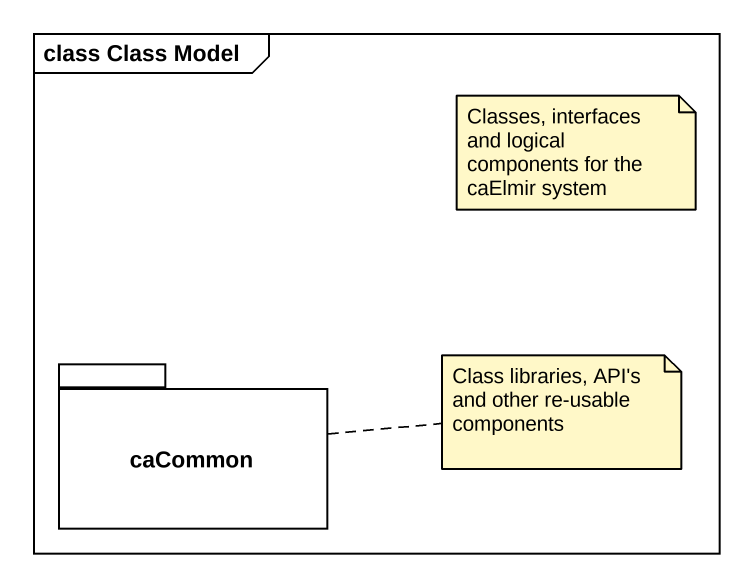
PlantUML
@startuml
mainframe class Class Model
package caCommon {
}
note as N1
  Classes, interfaces and logical components for the caElmir system
end note
note right of caCommon : Class libraries, API's and other re-usable components
@enduml
